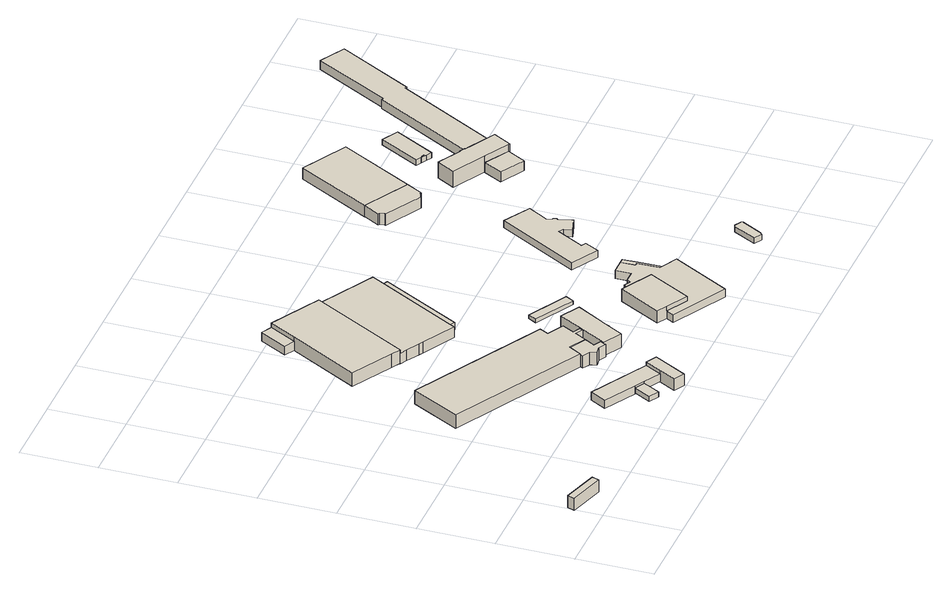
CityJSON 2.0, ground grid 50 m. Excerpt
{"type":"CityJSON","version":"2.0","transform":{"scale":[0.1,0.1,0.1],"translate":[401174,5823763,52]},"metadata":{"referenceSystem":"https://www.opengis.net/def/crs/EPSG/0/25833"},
"CityObjects":{
"building1":{"type":"Building","attributes":{"Gemeindeschluessel":"11000010","BezugspunktDach":"2200","function":"51009_1610","measuredHeight":8.59,"storeysAboveGround":0},"address":[{"country":"Germany","locality":"Berlin"}],"geometry":[{"type":"Solid","lod":"1","boundaries":[[[[0,1,2,3]],[[4,5,6,7]],[[4,7,3,2]],[[5,4,2,1]],[[6,5,1,0]],[[7,6,0,3]]]]}]},
"building2":{"type":"Building","attributes":{"Gemeindeschluessel":"11000010","BezugspunktDach":"2200","function":"31001_2463","measuredHeight":3.7,"storeysAboveGround":1},"address":[{"country":"Germany","locality":"Berlin","thoroughfareNumber":"7 (1)","thoroughfareName":"Wolfener Straße"}],"geometry":[{"type":"Solid","lod":"1","boundaries":[[[[8,9,10,11]],[[12,13,14,15]],[[12,15,11,10]],[[13,12,10,9]],[[14,13,9,8]],[[15,14,8,11]]]]}]},
"building3":{"type":"Building","attributes":{"Gemeindeschluessel":"11000010","function":"31001_2120"},"address":[{"country":"Germany","locality":"Berlin","thoroughfareNumber":"7","thoroughfareName":"Wolfener Straße"}],"children":["building3-1","building3-2"]},
"building3-1":{"type":"BuildingPart","attributes":{"BezugspunktDach":"2200","measuredHeight":8.18,"storeysAboveGround":2},"parents":["building3"],"geometry":[{"type":"MultiSurface","lod":"1","boundaries":[[[16,17,18,19,20]],[[21,22,23,24,25]],[[21,25,20,19]],[[22,21,26,27,28,29,19,18]],[[23,22,18,17]],[[24,23,17,16]],[[25,24,16,20]],[[29,28,27,26]]]}]},
"building3-2":{"type":"BuildingPart","attributes":{"BezugspunktDach":"2200","measuredHeight":5.64,"storeysAboveGround":2},"parents":["building3"],"geometry":[{"type":"Solid","lod":"1","boundaries":[[[[30,31,29,28,32,33]],[[34,27,26,35,36,37]],[[34,37,33,32]],[[27,34,32,28]],[[35,26,29,31]],[[36,35,31,30]],[[37,36,30,33]],[[26,27,28,29]]]]}]},
"building4":{"type":"Building","attributes":{"Gemeindeschluessel":"11000010","BezugspunktDach":"2200","function":"31001_2143","measuredHeight":9.41,"storeysAboveGround":1},"address":[{"country":"Germany","locality":"Berlin","thoroughfareNumber":"11 (1)","thoroughfareName":"Wolfener Straße"}],"geometry":[{"type":"Solid","lod":"1","boundaries":[[[[38,39,40,41,42,43,44,45,46,47,48,49,50]],[[51,52,53,54,55,56,57,58,59,60,61,62,63]],[[51,63,50,49]],[[52,51,49,48]],[[53,52,48,47]],[[54,53,47,46]],[[55,54,46,45]],[[56,55,45,44]],[[57,56,44,43]],[[58,57,43,42]],[[59,58,42,41]],[[60,59,41,40]],[[61,60,40,39]],[[62,61,39,38]],[[63,62,38,50]]]]}]},
"building5":{"type":"Building","attributes":{"Gemeindeschluessel":"11000010","BezugspunktDach":"2200","function":"31001_2020","measuredHeight":8.73,"storeysAboveGround":2},"address":[{"country":"Germany","locality":"Berlin","thoroughfareNumber":"11 (5)","thoroughfareName":"Wolfener Straße"}],"geometry":[{"type":"Solid","lod":"1","boundaries":[[[[64,65,66,67,68,69,70,71,72,73,74]],[[75,76,77,78,79,80,81,82,83,84,85]],[[75,85,74,73]],[[76,75,73,72]],[[77,76,72,71]],[[78,77,71,70]],[[79,78,70,69]],[[80,79,69,68]],[[81,80,68,67]],[[82,81,67,66]],[[83,82,66,65]],[[84,83,65,64]],[[85,84,64,74]]]]}]},
"building6":{"type":"Building","attributes":{"Gemeindeschluessel":"11000010","BezugspunktDach":"2200","function":"31001_2523","measuredHeight":6.21,"storeysAboveGround":1},"address":[{"country":"Germany","locality":"Berlin","thoroughfareNumber":"3 (3)","thoroughfareName":"Schkopauer Ring"}],"geometry":[{"type":"Solid","lod":"1","boundaries":[[[[86,87,88,89]],[[90,91,92,93]],[[90,93,89,88]],[[91,90,88,87]],[[92,91,87,86]],[[93,92,86,89]]]]}]},
"building7":{"type":"Building","attributes":{"Gemeindeschluessel":"11000010","function":"31001_2100"},"address":[{"country":"Germany","locality":"Berlin","thoroughfareNumber":"3 (2)","thoroughfareName":"Schkopauer Ring"}],"children":["building7-1","building7-2"]},
"building7-1":{"type":"BuildingPart","attributes":{"BezugspunktDach":"2200","measuredHeight":7.65,"storeysAboveGround":2},"parents":["building7"],"geometry":[{"type":"MultiSurface","lod":"1","boundaries":[[[94,95,96,97,98,99,100,101,102,103]],[[104,105,106,107,108,109,110,111,112,113]],[[104,113,114,115]],[[105,104,102,101]],[[106,105,101,100]],[[107,106,100,99]],[[108,107,99,98]],[[109,108,98,97]],[[110,109,97,96]],[[111,110,96,95]],[[112,111,95,94]],[[113,112,94,103]],[[115,114,103,102]]]}]},
"building7-2":{"type":"BuildingPart","attributes":{"BezugspunktDach":"2200","measuredHeight":9.54,"storeysAboveGround":2},"parents":["building7"],"geometry":[{"type":"Solid","lod":"1","boundaries":[[[[116,117,118,119,120,121]],[[122,123,115,114,124,125]],[[122,125,121,120]],[[123,122,120,119]],[[115,123,119,118]],[[114,103,102,115,118,117]],[[124,114,117,116]],[[125,124,116,121]],[[115,102,103,114]]]]}]},
"building8":{"type":"Building","attributes":{"Gemeindeschluessel":"11000010","function":"31001_2020"},"address":[{"country":"Germany","locality":"Berlin","thoroughfareNumber":"11","thoroughfareName":"Wolfener Straße"}],"children":["building8-1","building8-2"]},
"building8-1":{"type":"BuildingPart","attributes":{"BezugspunktDach":"2200","measuredHeight":9.51,"storeysAboveGround":3},"parents":["building8"],"geometry":[{"type":"MultiSurface","lod":"1","boundaries":[[[126,127,128,129,130,131,132,133,134]],[[79,135,136,137,138,139,140,141,80]],[[79,80,134,133]],[[135,79,133,132]],[[136,135,132,131]],[[137,136,131,130]],[[138,137,130,129]],[[139,138,129,128]],[[142,143,128,127]],[[140,139,144,145,146]],[[141,140,127,126]],[[80,141,126,134]],[[146,145,144,143,142]]]}]},
"building8-2":{"type":"BuildingPart","attributes":{"BezugspunktDach":"2200","measuredHeight":6.18,"storeysAboveGround":3},"parents":["building8"],"geometry":[{"type":"Solid","lod":"1","boundaries":[[[[147,148,143,142]],[[145,149,150,146]],[[149,145,143,148]],[[150,149,148,147]],[[146,150,147,142]],[[145,146,142,143]]]]}]},
"building9":{"type":"Building","attributes":{"Gemeindeschluessel":"11000010","BezugspunktDach":"2200","function":"51009_1610","measuredHeight":5.06,"storeysAboveGround":0},"address":[{"country":"Germany","locality":"Berlin"}],"geometry":[{"type":"Solid","lod":"1","boundaries":[[[[151,152,153,154]],[[155,156,157,158]],[[155,158,154,153]],[[156,155,153,152]],[[157,156,152,151]],[[158,157,151,154]]]]}]},
"building10":{"type":"Building","attributes":{"Gemeindeschluessel":"11000010","BezugspunktDach":"2200","function":"31001_2463","measuredHeight":2.62,"storeysAboveGround":1},"address":[{"country":"Germany","locality":"Berlin","thoroughfareNumber":"11 (6)","thoroughfareName":"Wolfener Straße"}],"geometry":[{"type":"Solid","lod":"1","boundaries":[[[[159,160,161,162]],[[163,164,165,166]],[[163,166,162,161]],[[164,163,161,160]],[[165,164,160,159]],[[166,165,159,162]]]]}]},
"building11":{"type":"Building","attributes":{"Gemeindeschluessel":"11000010","function":"31001_2010"},"address":[{"country":"Germany","locality":"Berlin","thoroughfareNumber":"13","thoroughfareName":"Wolfener Straße"}],"children":["building11-1","building11-2"]},
"building11-1":{"type":"BuildingPart","attributes":{"BezugspunktDach":"2200","measuredHeight":8.76,"storeysAboveGround":2},"parents":["building11"],"geometry":[{"type":"MultiSurface","lod":"1","boundaries":[[[167,168,169,170,171,172]],[[173,174,175,176,177,178]],[[173,178,172,171]],[[174,173,171,170]],[[179,180,181,182,175,174,170,169]],[[183,179,169,168]],[[176,175,182,184]],[[177,176,168,167],[184,185,186,183]],[[178,177,167,172]],[[182,181,180,179]],[[184,182,179,183]],[[186,185,184,183]]]}]},
"building11-2":{"type":"BuildingPart","attributes":{"BezugspunktDach":"2200","measuredHeight":5.55,"storeysAboveGround":2},"parents":["building11"],"geometry":[{"type":"Solid","lod":"1","boundaries":[[[[187,188,189,190,191,192,193,194,195,196,197,198,180,179,183,186,199]],[[185,184,182,181,200,201,202,203,204,205,206,207,208,209,210,211,212]],[[185,212,199,186]],[[200,181,180,198]],[[201,200,198,197]],[[202,201,197,196]],[[203,202,196,195]],[[204,203,195,194]],[[205,204,194,193]],[[206,205,193,192]],[[207,206,192,191]],[[208,207,191,190]],[[209,208,190,189]],[[210,209,189,188]],[[211,210,188,187]],[[212,211,187,199]],[[185,186,183,184]],[[182,184,183,179]],[[181,182,179,180]]]]}]},
"building12":{"type":"Building","attributes":{"Gemeindeschluessel":"11000010","BezugspunktDach":"2200","function":"51009_1610","measuredHeight":5.18,"storeysAboveGround":0},"address":[{"country":"Germany","locality":"Berlin"}],"geometry":[{"type":"Solid","lod":"1","boundaries":[[[[213,214,215,216,217,218,219]],[[220,221,222,223,224,225,226]],[[220,226,219,218]],[[221,220,218,217]],[[222,221,217,216]],[[223,222,216,215]],[[224,223,215,214]],[[225,224,214,213]],[[226,225,213,219]]]]}]},
"building13":{"type":"Building","attributes":{"Gemeindeschluessel":"11000010","BezugspunktDach":"2200","function":"31001_2010","measuredHeight":4.95,"storeysAboveGround":1},"address":[{"country":"Germany","locality":"Berlin","thoroughfareNumber":"13A","thoroughfareName":"Wolfener Straße"}],"geometry":[{"type":"Solid","lod":"1","boundaries":[[[[227,228,229,230,231,232,233,234,235,236,237,238,239,240,241]],[[242,243,244,245,246,247,248,249,250,251,252,253,254,255,256]],[[242,256,241,240]],[[243,242,240,239]],[[244,243,239,238]],[[245,244,238,237]],[[246,245,237,236]],[[247,246,236,235]],[[248,247,235,234]],[[249,248,234,233]],[[250,249,233,232]],[[251,250,232,231]],[[252,251,231,230]],[[253,252,230,229]],[[254,253,229,228]],[[255,254,228,227]],[[256,255,227,241]]]]}]},
"building14":{"type":"Building","attributes":{"Gemeindeschluessel":"11000010","BezugspunktDach":"2200","function":"31001_2055","measuredHeight":3.86,"storeysAboveGround":1},"address":[{"country":"Germany","locality":"Berlin","thoroughfareNumber":"14 (9)","thoroughfareName":"Wolfener Straße"}],"geometry":[{"type":"Solid","lod":"1","boundaries":[[[[257,258,259,260,261,262,263]],[[264,265,266,267,268,269,270]],[[264,270,263,262]],[[265,264,262,261]],[[266,265,261,260]],[[267,266,260,259]],[[268,267,259,258]],[[269,268,258,257]],[[270,269,257,263]]]]}]},
"building15":{"type":"Building","attributes":{"Gemeindeschluessel":"11000010","function":"31001_2100"},"address":[{"country":"Germany","locality":"Berlin","thoroughfareNumber":"4","thoroughfareName":"Schkopauer Ring"}],"children":["building15-1","building15-2"]},
"building15-1":{"type":"BuildingPart","attributes":{"BezugspunktDach":"2200","measuredHeight":8,"storeysAboveGround":2},"parents":["building15"],"geometry":[{"type":"MultiSurface","lod":"1","boundaries":[[[271,272,273,274,275,276,277,278,279,280]],[[281,282,283,284,285,286,287,288,289,290]],[[281,290,280,279]],[[283,282,278,277]],[[284,283,277,276]],[[285,284,276,275]],[[286,285,275,274]],[[287,286,274,273]],[[288,287,273,272]],[[289,288,272,271]],[[290,289,271,280]],[[282,281,291,279,278]]]}]},
"building15-2":{"type":"BuildingPart","attributes":{"BezugspunktDach":"2200","measuredHeight":8.07,"storeysAboveGround":2},"parents":["building15"],"geometry":[{"type":"MultiSurface","lod":"1","boundaries":[[[278,292,293,279]],[[294,295,296,297]],[[294,297,279,293]],[[295,294,293,292]],[[296,295,292,278]],[[297,296,282,281,298]],[[298,281,282,278,279]]]}]},
"building16":{"type":"Building","attributes":{"Gemeindeschluessel":"11000010","BezugspunktDach":"2200","function":"31001_3010","measuredHeight":7,"storeysAboveGround":1},"address":[{"country":"Germany","locality":"Berlin","thoroughfareNumber":"2 (2)","thoroughfareName":"Schkopauer Ring"}],"geometry":[{"type":"Solid","lod":"1","boundaries":[[[[299,300,301,302]],[[303,304,305,306]],[[303,306,302,301]],[[304,303,301,300]],[[305,304,300,299]],[[306,305,299,302]]]]}]},
"building17":{"type":"Building","attributes":{"name":"Straßen-und Grünflächenamt","Gemeindeschluessel":"11000010","BezugspunktDach":"2200","function":"31001_3010","measuredHeight":11.45,"storeysAboveGround":3},"address":[{"country":"Germany","locality":"Berlin","thoroughfareNumber":"2","thoroughfareName":"Schkopauer Ring"}],"geometry":[{"type":"Solid","lod":"1","boundaries":[[[[307,308,309,310,311,312,313,314,315,316,317,318]],[[319,320,321,322,323,324,325,326,327,328,329,330]],[[319,330,318,317]],[[320,319,317,316]],[[321,320,316,315]],[[322,321,315,314]],[[323,322,314,313]],[[324,323,313,312]],[[325,324,312,311]],[[326,325,311,310]],[[327,326,310,309]],[[328,327,309,308]],[[329,328,308,307]],[[330,329,307,318]]]]}]},
"building18":{"type":"Building","attributes":{"Gemeindeschluessel":"11000010","BezugspunktDach":"2200","function":"51009_1610","measuredHeight":3.84,"storeysAboveGround":0},"address":[{"country":"Germany","locality":"Berlin"}],"geometry":[{"type":"Solid","lod":"1","boundaries":[[[[331,332,333,334]],[[335,336,337,338]],[[335,338,334,333]],[[336,335,333,332]],[[337,336,332,331]],[[338,337,331,334]]]]}]},
"building19":{"type":"Building","attributes":{"Gemeindeschluessel":"11000010","BezugspunktDach":"2200","function":"31001_3010","measuredHeight":3.85,"storeysAboveGround":1},"address":[{"country":"Germany","locality":"Berlin","thoroughfareNumber":"2 (3)","thoroughfareName":"Schkopauer Ring"}],"geometry":[{"type":"Solid","lod":"1","boundaries":[[[[334,333,332,331,339,340,341,342]],[[343,344,345,337,336,335,338,346]],[[343,346,342,341]],[[344,343,341,340]],[[345,344,340,339]],[[337,345,339,331]],[[336,337,331,332]],[[335,336,332,333]],[[338,335,333,334]],[[346,338,334,342]]]]}]},
"building20":{"type":"Building","attributes":{"Gemeindeschluessel":"11000010","BezugspunktDach":"2200","function":"31001_3010","measuredHeight":6.49,"storeysAboveGround":2},"address":[{"country":"Germany","locality":"Berlin","thoroughfareNumber":"2 (1)","thoroughfareName":"Schkopauer Ring"}],"geometry":[{"type":"Solid","lod":"1","boundaries":[[[[347,348,349,350,351,352,353,354]],[[355,356,357,358,359,360,325,324]],[[355,324,354,353]],[[356,355,353,352]],[[357,356,352,351]],[[358,357,351,350]],[[359,358,350,349]],[[360,359,349,348]],[[325,360,348,347]],[[324,325,347,354]]]]}]}
},
"vertices":[
[240,109,94],[254,155,94],[17,226,94],[3,180,94],[17,226,9],[254,155,9],[240,109,9],[3,180,9],
[1286,100,76],[1347,210,76],[1282,245,76],[1222,136,76],[1282,245,39],[1347,210,39],[1286,100,39],[1222,136,39],
[1465,2,113],[1586,219,113],[1516,258,113],[1456,149,113],[1395,40,113],[1456,149,31],[1516,258,31],[1586,219,31],[1465,2,31],[1395,40,31],[1456,149,33],[1516,258,33],[1516,258,89],[1456,149,89],
[1282,245,89],[1347,210,89],[1132,470,89],[1071,362,89],[1132,470,33],[1347,210,33],[1282,245,33],[1071,362,33],
[1449,649,126],[1497,734,126],[1609,675,126],[1649,748,126],[1697,722,126],[1709,744,126],[1661,770,126],[1703,847,126],[1693,853,126],[1593,906,126],[1625,963,126],[748,1446,126],[575,1129,126],[748,1446,32],[1625,963,32],[1593,906,32],[1693,853,32],[1703,847,32],[1661,770,32],[1709,744,32],[1697,722,32],[1649,748,32],[1609,675,32],[1497,734,32],[1449,649,32],[575,1129,32],
[1485,604,124],[1498,561,124],[1548,569,124],[1597,542,124],[1605,556,124],[1619,582,124],[1571,607,124],[1609,675,124],[1497,734,124],[1449,649,124],[1438,630,124],[1449,649,37],[1497,734,37],[1609,675,37],[1571,607,37],[1619,582,37],[1605,556,37],[1597,542,37],[1548,569,37],[1498,561,37],[1485,604,37],[1438,630,37],
[1060,2313,94],[1160,2493,94],[1091,2531,94],[993,2350,94],[1091,2531,31],[1160,2493,31],[1060,2313,31],[993,2350,31],
[1187,1650,100],[1271,1603,100],[1299,1587,100],[1516,1468,100],[1546,1524,100],[1836,2046,100],[1867,2102,100],[1768,2157,100],[1491,2310,100],[1139,1676,100],[1491,2310,24],[1768,2157,24],[1867,2102,24],[1836,2046,24],[1546,1524,24],[1516,1468,24],[1299,1587,24],[1271,1603,24],[1187,1650,24],[1139,1676,24],[1139,1676,29],[1491,2310,29],
[1081,1708,125],[1139,1676,125],[1491,2310,125],[1160,2493,125],[1060,2313,125],[807,1859,125],[1060,2313,29],[1160,2493,29],[1081,1708,29],[807,1859,29],
[1726,488,132],[1799,615,132],[1820,651,132],[1918,822,132],[1792,892,132],[1709,744,132],[1697,722,132],[1619,582,132],[1605,556,132],[1697,722,37],[1709,744,37],[1792,892,37],[1918,822,37],[1820,651,37],[1799,615,37],[1726,488,37],[1799,615,102],[1820,651,102],[1820,651,77],[1820,651,40],[1799,615,40],
[1825,600,102],[1844,637,102],[1844,637,40],[1825,600,40],
[1600,1494,73],[1888,2018,73],[1836,2046,73],[1546,1524,73],[1836,2046,22],[1888,2018,22],[1600,1494,22],[1546,1524,22],
[2071,914,63],[2100,967,63],[1839,1110,63],[1810,1057,63],[1839,1110,37],[2100,967,37],[2071,914,37],[1810,1057,37],
[2124,344,114],[2267,264,114],[2421,543,114],[2279,622,114],[2214,658,114],[2060,379,114],[2214,658,27],[2279,622,27],[2421,543,27],[2267,264,27],[2124,344,27],[2060,379,27],[2421,543,83],[2279,622,83],[2279,622,28],[2421,543,28],[2267,264,83],[2267,264,28],[2124,344,28],[2124,344,83],
[2461,92,83],[2675,474,83],[2571,528,83],[2555,537,83],[2551,681,83],[2531,681,83],[2530,777,83],[2435,777,83],[2436,675,83],[2361,675,83],[2348,651,83],[2307,673,83],[2095,292,83],[2307,673,28],[2348,651,28],[2361,675,28],[2436,675,28],[2435,777,28],[2530,777,28],[2531,681,28],[2551,681,28],[2555,537,28],[2571,528,28],[2675,474,28],[2461,92,28],[2095,292,28],
[2531,681,82],[2551,681,82],[2555,537,82],[2571,528,82],[2567,682,82],[2564,778,82],[2530,777,82],[2564,778,30],[2567,682,30],[2571,528,30],[2555,537,30],[2551,681,30],[2531,681,30],[2530,777,30],
[2608,946,82],[2659,1039,82],[2628,1057,82],[2725,1233,82],[2758,1216,82],[2770,1161,82],[2875,1193,82],[2848,1282,82],[2854,1291,82],[2847,1312,82],[2837,1318,82],[2829,1344,82],[2906,1480,82],[2729,1582,82],[2427,1047,82],[2729,1582,33],[2906,1480,33],[2829,1344,33],[2837,1318,33],[2847,1312,33],[2854,1291,33],[2848,1282,33],[2875,1193,33],[2770,1161,33],[2758,1216,33],[2725,1233,33],[2628,1057,33],[2659,1039,33],[2608,946,33],[2427,1047,33],
[3116,92,67],[3133,109,67],[3206,242,67],[3203,253,67],[3159,277,67],[3148,274,67],[3064,121,67],[3148,274,28],[3159,277,28],[3203,253,28],[3206,242,28],[3133,109,28],[3116,92,28],[3064,121,28],
[2507,2286,119],[2514,2255,119],[2511,2247,119],[2758,2112,119],[2761,2117,119],[2791,2129,119],[2799,2124,119],[2858,2232,119],[2559,2398,119],[2500,2291,119],[2559,2398,39],[2858,2232,39],[2799,2124,39],[2791,2129,39],[2761,2117,39],[2758,2112,39],[2511,2247,39],[2514,2255,39],[2507,2286,39],[2500,2291,39],[2559,2398,65],
[3123,2714,119],[2823,2879,119],[2823,2879,38],[3123,2714,38],[2858,2232,38],[2559,2398,38],[2559,2398,99],
[3338,1667,114],[3405,1788,114],[3241,1879,114],[3176,1758,114],[3241,1879,44],[3405,1788,44],[3338,1667,44],[3176,1758,44],
[3241,1879,161],[3405,1788,161],[3415,1783,161],[3482,1902,161],[3470,1909,161],[3307,1998,161],[3276,2016,161],[3279,2019,161],[3245,2038,161],[3242,2034,161],[3089,2119,161],[3021,2000,161],[3089,2119,47],[3242,2034,47],[3245,2038,47],[3279,2019,47],[3276,2016,47],[3307,1998,47],[3470,1909,47],[3482,1902,47],[3415,1783,47],[3405,1788,47],[3241,1879,47],[3021,2000,47],
[3242,2249,86],[3238,2263,86],[3222,2272,86],[3208,2268,86],[3222,2272,48],[3238,2263,48],[3242,2249,48],[3208,2268,48],
[3279,2229,86],[3425,2494,86],[3318,2553,86],[3172,2288,86],[3318,2553,48],[3425,2494,48],[3279,2229,48],[3172,2288,48],
[3470,1909,112],[3853,2597,112],[3865,2591,112],[4135,3079,112],[3970,3171,112],[3700,2682,112],[3691,2688,112],[3307,1998,112],[3691,2688,47],[3700,2682,47],[3970,3171,47],[4135,3079,47],[3865,2591,47],[3853,2597,47]
]}
